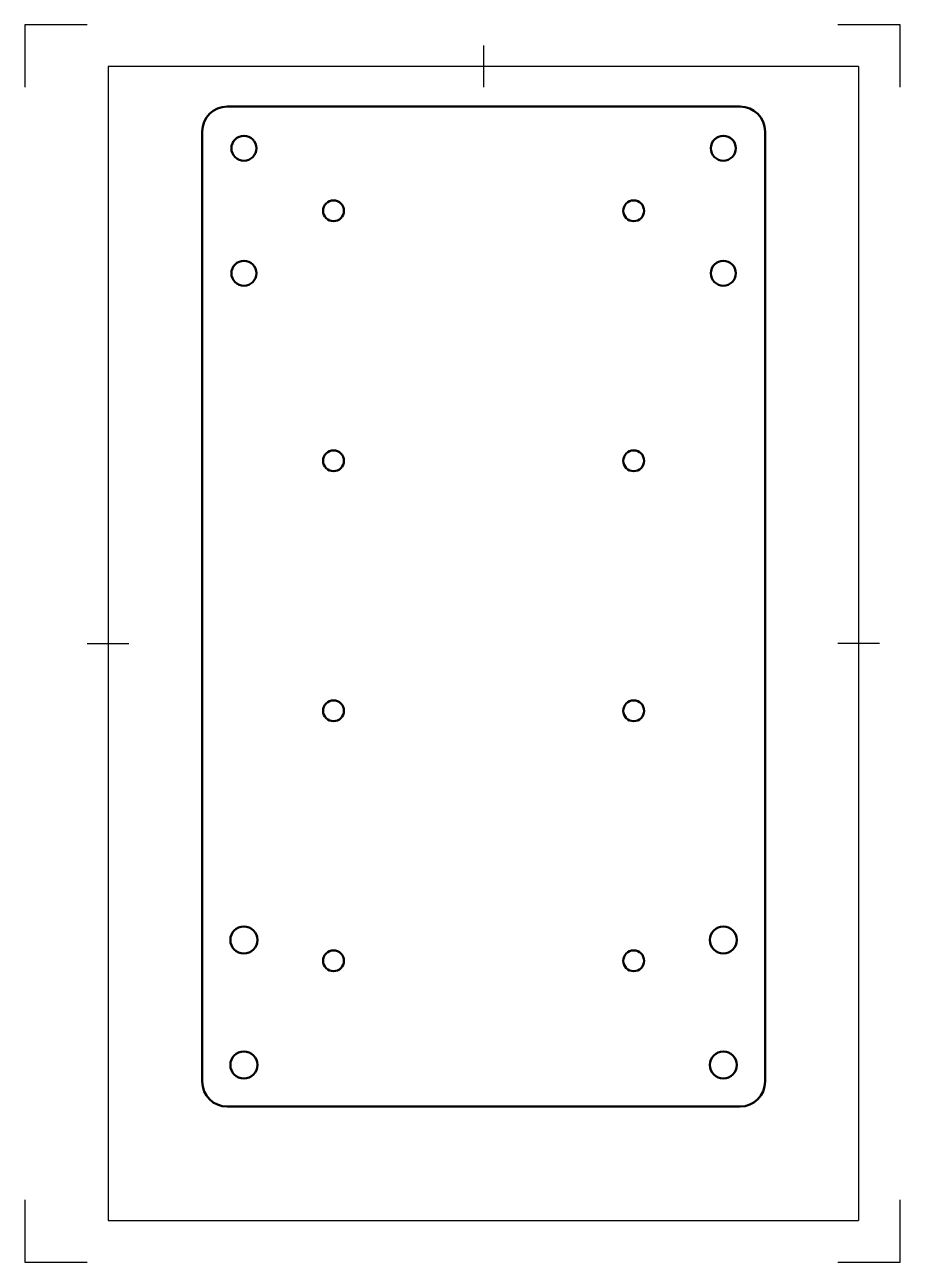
# Model space of a CAD drawing. Header units: millimetres. Extents: x 0 to 210, y 0 to 297.
import ezdxf

# ---------------------------------------------------------------- set-up
doc = ezdxf.new("R2010")
doc.units = ezdxf.units.MM
doc.header["$LTSCALE"] = 0.75
doc.layers.add('Border', color=7, linetype='Continuous', lineweight=25)
doc.layers.add('Visible', color=7, linetype='Continuous', lineweight=50)

# ---------------------------------------------------------------- blocks, each defined once
blk = doc.blocks.new('ISO_A4(P)_SHEET')
at = {"layer": 'Border'}
for p, q in [((15, 297), (0, 297)), ((0, 297), (0, 282)), ((210, 297), (195, 297)), ((210, 282), (210, 297)), ((110, 292), (110, 282)), ((200, 287), (20, 287)), ((20, 287), (20, 10)), ((200, 287), (200, 10)), ((15, 148.5), (25, 148.5)), ((205, 148.5), (195, 148.5)), ((0, 15), (0, 0)), ((210, 0), (210, 15)), ((20, 10), (200, 10)), ((0, 0), (15, 0)), ((195, 0), (210, 0))]:
    blk.add_line(p, q, dxfattribs=at)

msp = doc.modelspace()

# ---------------------------------------------------------------- linework, layer by layer
at = {"layer": 'Visible', "extrusion": (0, 1, 0)}
for p, q in [((48.564644, 277.352596, 1.5), (171.564644, 277.352596, 1.5)), ((42.564644, 43.352596, 1.5), (42.564644, 271.352596, 1.5)), ((177.564644, 271.352596, 1.5), (177.564644, 43.352596, 1.5)), ((171.564644, 37.352596, 1.5), (48.564644, 37.352596, 1.5))]:
    msp.add_line(p, q, dxfattribs=at)
at = {"layer": 'Visible', "extrusion": (-1.1e-15, 4.08e-14, -1)}
for centre, radius in [((-52.564644, 267.352596, -1.5), 3), ((-167.564644, 267.352596, -1.5), 3), ((-74.064644, 252.352596, -1.5), 2.5), ((-146.064644, 252.352596, -1.5), 2.5), ((-52.564644, 237.352596, -1.5), 3), ((-167.564644, 237.352596, -1.5), 3), ((-74.064644, 192.352596, -1.5), 2.5), ((-146.064644, 192.352596, -1.5), 2.5), ((-74.064644, 132.352596, -1.5), 2.5), ((-146.064644, 132.352596, -1.5), 2.5), ((-74.064644, 72.352596, -1.5), 2.5), ((-146.064644, 72.352596, -1.5), 2.5)]:
    msp.add_circle(centre, radius, dxfattribs=at)
at = {"layer": 'Visible'}
for centre in [(52.564644, 77.352596, 1.5), (167.564644, 77.352596, 1.5), (52.564644, 47.352596, 1.5), (167.564644, 47.352596, 1.5)]:
    msp.add_circle(centre, 3.25, dxfattribs=at)
at = {"layer": 'Visible', "extrusion": (6e-16, 3.96e-14, -1)}
for centre, start, end in [((-48.564644, 271.352596, -1.5), 0, 90), ((-171.564644, 43.352596, -1.5), 180, 270)]:
    msp.add_arc(centre, 6, start, end, dxfattribs=at)
at = {"layer": 'Visible', "extrusion": (-2.5e-15, 3.97e-14, -1)}
for centre, start, end in [((-171.564644, 271.352596, -1.5), 90, 180), ((-48.564644, 43.352596, -1.5), 270, 360)]:
    msp.add_arc(centre, 6, start, end, dxfattribs=at)

# ---------------------------------------------------------------- block references
at = {"layer": 'Border'}
msp.add_blockref('ISO_A4(P)_SHEET', (0, 0), dxfattribs=at)

doc.saveas('drawing.dxf')
